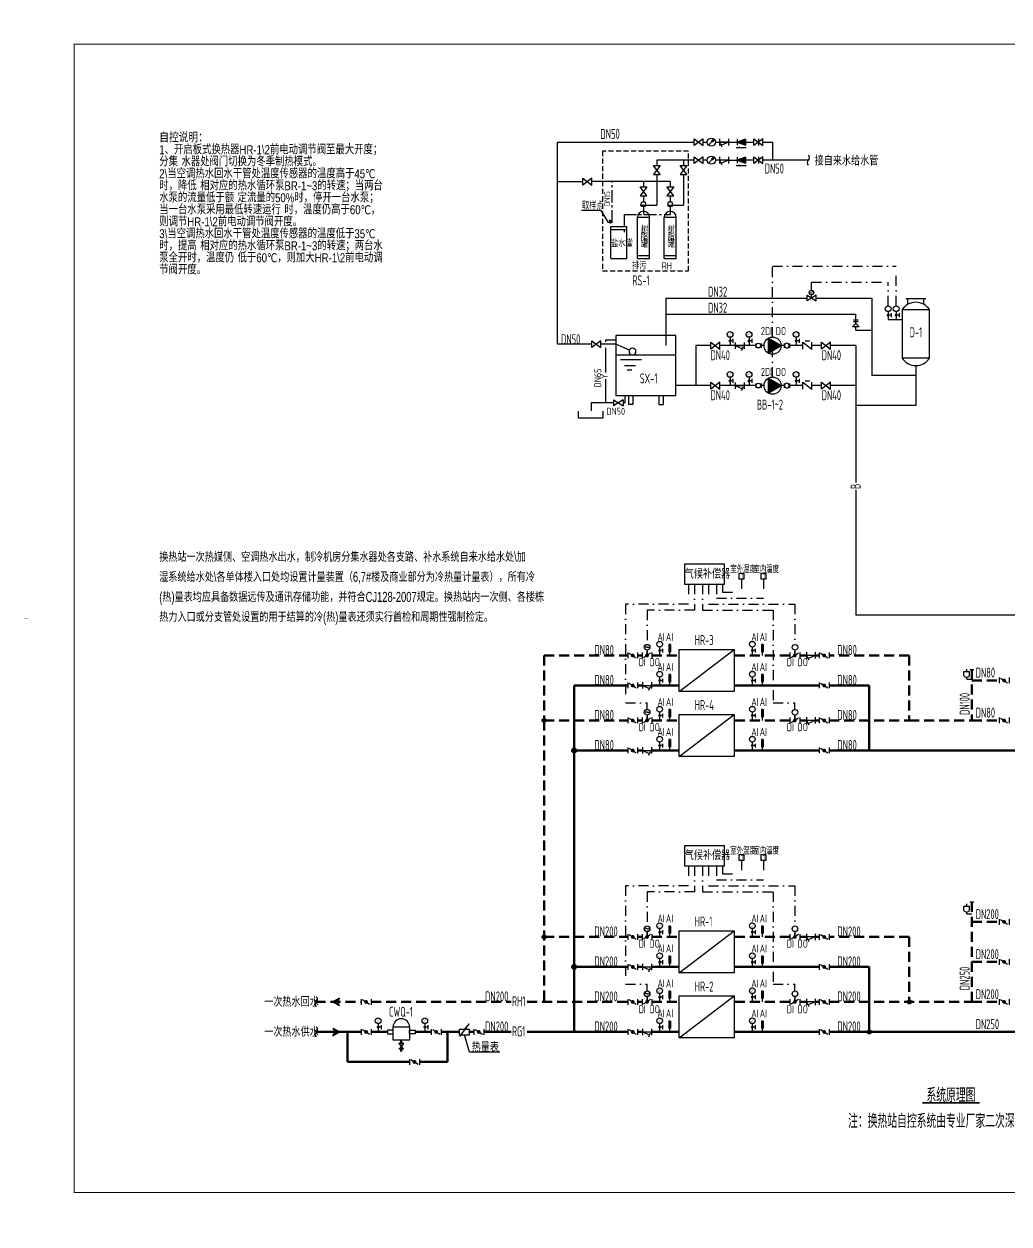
# Model space of a CAD drawing. Extents: x -253824 to 107923, y -224968 to 180578.
# Drawn here: x -60282 to -11028, y -166146 to -106163 of the extents above; entities that cross this region are included whole.
import ezdxf
from ezdxf.enums import TextEntityAlignment as Align

# ---------------------------------------------------------------- set-up
doc = ezdxf.new("R2010")
doc.units = 0
doc.header["$LTSCALE"] = 1000
doc.header["$MEASUREMENT"] = 0
for name, pattern in [('CENTER', [2, 1.25, -0.25, 0.25, -0.25]), ('DASH', [0.35, 0.25, -0.1]), ('DASHDOT', [1, 0.5, -0.25, 0, -0.25]), ('DASHED', [0.75, 0.5, -0.25]), ('DASHED2', [0.375, 0.25, -0.125])]:
    doc.linetypes.add(name, pattern=pattern)
doc.layers.get('0').update_dxf_attribs({"linetype": 'CONTINUOUS'})
for name, color, linetype, lineweight in [('AC_CN_TXT', 40, 'CONTINUOUS', 18), ('ACS_KT_BJ', 4, 'CONTINUOUS', 30), ('ACS_KT_LG', 3, 'CONTINUOUS', 50), ('ACS_KT_LH', 2, 'DASHED', 50), ('cool-water1', 50, 'DASH', 60)]:
    doc.layers.add(name, color=color, linetype=linetype, lineweight=lineweight)
for name, color, linetype in [('ACS_COM', 7, 'CONTINUOUS'), ('ACS_COM_BZ', 3, 'CONTINUOUS'), ('ACS_KT_FM', 3, 'CONTINUOUS'), ('ACS_KT_FM_E', 3, 'CONTINUOUS'), ('文字', 7, 'CONTINUOUS')]:
    doc.layers.add(name, color=color, linetype=linetype)
doc.styles.add('HZF', font='ros.shx', dxfattribs={"width": 0.75, "bigfont": 'jd.shx'})
doc.styles.get("Standard").update_dxf_attribs({"font": 'ros.shx', "width": 0.75, "bigfont": 'jd.shx'})
doc.styles.add('ZH', font='ros.shx', dxfattribs={"width": 0.7, "bigfont": 'jd.shx'})
doc.styles.add('等高', font='ros1.shx', dxfattribs={"width": 0.7, "bigfont": 'jd.shx'})

# ---------------------------------------------------------------- blocks, each defined once
blk = doc.blocks.new('HDYLB')
for p, q in [((1.64, 2.38), (-0.34, 2.38)), ((0, 4.16), (0, 2.22)), ((0, 2.13), (0, 0)), ((1.64, 1.43), (1.64, 3.33))]:
    blk.add_line(p, q)
blk.add_lwpolyline([(-0.6, 5.02, 0.107, 0.107, 0), (-0.09, 5.53, 0.249, 0.107, 0), (0.7, 6.32, 0.107, 0.107, 0)], format="xyseb")
at = {"const_width": 0.713}
blk.add_lwpolyline([(0, 2.03, -1), (0, 2.74, -1)], format="xyb", close=True, dxfattribs=at)
blk.add_circle((0, 5.59), 1.43)
blk = doc.blocks.new('HDWDJ')
for p, q in [((-0.49, 5.42), (-0.49, 1.62)), ((0.49, 5.42), (-0.49, 5.42)), ((0, 5.02), (0, 0)), ((0.49, 5.42), (0.49, 1.62))]:
    blk.add_line(p, q)
blk = doc.blocks.new('Yxglq')
for p, q in [((0, 1.07), (0, -1.07)), ((0, 0), (2.37, -1.03)), ((0, 0), (2.99, 0)), ((2.99, 1.07), (2.99, -1.07)), ((2.09, -1.61), (2.71, -0.35))]:
    blk.add_line(p, q)
blk = doc.blocks.new('HDDF')
for p, q in [((-2.47, 1.45), (-2.47, -1.4)), ((1.78, 1.22), (-1.78, -1.17)), ((2.47, 1.45), (2.47, -1.4))]:
    blk.add_line(p, q)
at = {"const_width": 0.944}
blk.add_lwpolyline([(-0.47, 0, 1), (0.47, 0, 1)], format="xyb", close=True, dxfattribs=at)
blk = doc.blocks.new('剖断线')
at = {"color": 3, "flags": 128}
blk.add_lwpolyline([(1, 0, -0.414214), (0, 0, 0.414214), (-1, 0)], format="xyb", dxfattribs=at)
blk = doc.blocks.new('HDDDTJDF')
for p, q in [((-2.47, 1.45), (-2.47, -1.4)), ((1.78, 1.22), (-1.78, -1.17)), ((0, 2.66), (0, 0.03)), ((0, 0.03), (0, 2.15)), ((2.47, 1.45), (2.47, -1.4))]:
    blk.add_line(p, q)
at = {"const_width": 0.944}
blk.add_lwpolyline([(-0.47, 0, 1), (0.47, 0, 1)], format="xyb", close=True, dxfattribs=at)
blk.add_circle((0.06, 4.08), 1.43)
at = {"xscale": 1.015999999999999, "yscale": 1.015999999999999, "zscale": 1.015999999999999, "rotation": 5.211852914043267}
blk.add_blockref('剖断线', (0.06, 4.08), dxfattribs=at)
blk = doc.blocks.new('zdfqf')
for p, q in [((-0.94, 1.12), (-0.94, 2.55)), ((-0.94, 2.55), (0.94, 2.55)), ((0, 2.55), (0, 3.3)), ((0, 0), (0, 0.62)), ((0.94, 1.12), (0.94, 2.55))]:
    blk.add_line(p, q)
blk.add_arc((0, 1.74), 1.12, 213.2093, 326.7907)
blk = doc.blocks.new('WAT043')
for p, q in [((-1.99, 1.45), (-1.99, -1.41)), ((-1.99, 1.45), (-1.63, 1.45)), ((-1.64, 1.2), (1.64, -1.2)), ((1.64, 1.2), (-1.64, -1.2)), ((-1.63, 1.45), (-1.63, -1.41)), ((1.7, 1.45), (1.7, -1.41)), ((1.7, 1.45), (2.03, 1.45)), ((2.03, 1.45), (2.03, -1.41)), ((-1.99, -1.41), (-1.63, -1.41)), ((1.7, -1.41), (2.03, -1.41))]:
    blk.add_line(p, q)
blk = doc.blocks.new('箭头01')
at = {"ltscale": 10}
blk.add_hatch(color=7, dxfattribs=at).paths.add_polyline_path([(12, -101), (161, -173), (1, 113), (-159, -173), (-10, -101)])
at = {"color": 7, "ltscale": 10}
for p, q in [((-159, -173), (1, 113)), ((161, -173), (1, 113)), ((-159, -173), (-10, -101)), ((-10, -101), (12, -101)), ((161, -173), (12, -101))]:
    blk.add_line(p, q, dxfattribs=at)
blk = doc.blocks.new('HDLLJ')
for p, q in [((-2.47, 1.52), (2.47, 1.52)), ((-2.47, -1.33), (-2.47, 1.52)), ((2.47, -1.33), (2.47, 1.52)), ((-2.47, -1.33), (2.47, -1.33))]:
    blk.add_line(p, q)
blk.add_lwpolyline([(-2.33, -2.12), (2.38, 4.1), (0.16, 1.79), (1.04, 2.33)])
blk = doc.blocks.new('H-PICPNT-103')
for p, q in [((-1.48, 0.87), (-1.48, -0.84)), ((1.07, 0.73), (-1.07, -0.7)), ((0, 1.6), (0, 0.02)), ((0, 0.02), (0, 1.29)), ((1.48, 0.87), (1.48, -0.84))]:
    blk.add_line(p, q)
at = {"const_width": 0.566}
blk.add_lwpolyline([(-0.28, 0, 1), (0.28, 0, 1)], format="xyb", close=True, dxfattribs=at)
blk.add_circle((0.03, 2.45), 0.855)
blk = doc.blocks.new('图框-A1')
for points, const_width in [([(0, 0), (841, 0), (841, 594), (0, 594)], 0.05), ([(766, 584), (25, 584), (25, 10), (766, 10)], 0.5)]:
    blk.add_lwpolyline(points, close=True, dxfattribs=dict(const_width=const_width))
at = {"const_width": 0.05}
for points in [[(420.5, 594), (420.5, 592)], [(0, 297), (2, 297)], [(420.5, 0), (420.5, 2)]]:
    blk.add_lwpolyline(points, dxfattribs=at)
blk = doc.blocks.new('A$C2D6C2F6F')
for p, q in [((0, 0), (469, 304)), ((469, 0), (0, 304)), ((0, 0), (0, 304)), ((469, 0), (469, 304))]:
    blk.add_line(p, q)
blk = doc.blocks.new('HDFQF')
blk.add_line((-6.75, -3.04), (0, 0))
blk.add_circle((-8.33, -3.73), 1.73)
blk = doc.blocks.new('jzf')
for p, q in [((-1.5, 1.125), (1.5, -1.125)), ((1.5, 1.125), (-1.5, -1.125)), ((-1.5, -1.125), (-1.5, 1.125)), ((1.5, -1.125), (1.5, 1.125))]:
    blk.add_line(p, q)
blk = doc.blocks.new('blkfm003')
for p, q in [((-1.5, 1.13), (1.5, -1.13)), ((-1.5, -1.13), (-1.5, 1.13)), ((0.84, 1.47), (-0.81, 1.47)), ((1.5, -1.13), (1.5, 1.13))]:
    blk.add_line(p, q)
blk.add_solid([(0.84, 1.47), (0.43, 1.47), (0.43, 1.51)])
blk = doc.blocks.new('HDSB')
at = {"color": 8}
blk.add_lwpolyline([(2.85, 0), (-1.43, 2.47), (-1.43, -2.47)], close=True, dxfattribs=at)
blk.add_circle((0, 0), 2.85)
blk.add_solid([(-1.43, 2.47), (-1.43, -2.47), (2.85, 0)], dxfattribs=at)
blk = doc.blocks.new('H-rfj')
for p, q in [((-0.66, 0.51), (-0.66, -0.52)), ((0.66, 0.51), (0.66, -0.51))]:
    blk.add_line(p, q)
blk.add_circle((0, 0), 0.587)
blk = doc.blocks.new('dcf1')
for p, q in [((-1.5, -0.94), (-1.5, 0.94)), ((-1.5, 0.94), (1.5, -0.94)), ((1.5, 0.94), (-1.5, -0.94)), ((0, 0), (0, 1.13)), ((1.5, -0.94), (1.5, 0.94))]:
    blk.add_line(p, q)
blk.add_circle((0, 1.88), 0.75)
at = {"width": 0.8}
blk.add_text('M', height=1.13, rotation=90, dxfattribs=at).set_placement((0.5, 1.52))
blk = doc.blocks.new('aqf1')
for p, q in [((0, 2.25), (-1.125, 1.125)), ((-1.125, 1.125), (1.125, 1.125)), ((-0.75, 3.375), (0.75, 3.375)), ((-0.75, 2.8125), (0.75, 2.8125)), ((0, 2.25), (0, 3.9375)), ((1.125, 1.125), (0, 2.25)), ((0, 0), (0, 1.125))]:
    blk.add_line(p, q)
blk = doc.blocks.new('BLKFM002')
for p, q in [((1.5, 1.12), (-1.5, -1.12)), ((-1.5, 1.12), (1.5, -1.12)), ((-1.5, -1.12), (-1.5, 1.12)), ((0, 1.12), (0, -1.12)), ((1.5, -1.12), (1.5, 1.12))]:
    blk.add_line(p, q)
blk = doc.blocks.new('倒流防止器')
blk.add_hatch(color=256).paths.add_polyline_path([(0, 0), (283, -100), (283, 100)])
for p, q in [((0, 100), (0, -100)), ((283, 100), (0, 0)), ((0, 0), (283, -100)), ((283, 100), (283, -100)), ((-16, -186), (89, -156)), ((304, -186), (-16, -186))]:
    blk.add_line(p, q)
blk = doc.blocks.new('ACSSgFj240')
at = {"xscale": 0.00999999999476131, "yscale": 0.00999999999476131, "zscale": 0.00999999999476131}
blk.add_blockref('倒流防止器', (0, 0), dxfattribs=at)
blk = doc.blocks.new('ACSSgFj235')
for p, q in [((-1.2, -1.2), (1.2, 1.2)), ((1.2, 1.2), (0.01, 0.43)), ((0.43, 0.01), (0.01, 0.43)), ((1.2, 1.2), (0.43, 0.01))]:
    blk.add_line(p, q)
blk.add_circle((0, 0), 1.7)

msp = doc.modelspace()

# ---------------------------------------------------------------- hatches: boundary and pattern name
at = {"layer": 'ACS_COM'}
h = msp.add_hatch(color=8, dxfattribs=at)
edge = h.paths.add_edge_path()
edge.add_arc((-34272, -140974), 100, 0, 360)
h = msp.add_hatch(color=8, dxfattribs=at)
edge = h.paths.add_edge_path()
edge.add_arc((-34272, -151795), 100, 0, 360)
h = msp.add_hatch(color=8, dxfattribs=at)
edge = h.paths.add_edge_path()
edge.add_arc((-16016, -155044), 100, 0, 360)
h = msp.add_hatch(color=8, dxfattribs=at)
edge = h.paths.add_edge_path()
edge.add_arc((-18016, -156544), 100, 0, 360)
at = {"layer": 'ACS_KT_LG'}
h = msp.add_hatch(color=256, dxfattribs=at)
edge = h.paths.add_edge_path()
edge.add_arc((-32772, -142474), 100, 0, 360)
h = msp.add_hatch(color=256, dxfattribs=at)
edge = h.paths.add_edge_path()
edge.add_arc((-32772, -153295), 100, 0, 360)

# ---------------------------------------------------------------- linework, layer by layer
for p, q in [((-24535, -133627, 0), (-24535, -133894, 0)), ((-24264, -133627, 0), (-24535, -133627, 0)), ((-24264, -133894, 0), (-24264, -133627, 0)), ((-23435, -133627, 0), (-23435, -133894, 0)), ((-23164, -133627, 0), (-23435, -133627, 0)), ((-23164, -133894, 0), (-23164, -133627, 0)), ((-24535, -133894, 0), (-24264, -133894, 0)), ((-23435, -133894, 0), (-23164, -133894, 0)), ((-24535, -147697, 0), (-24535, -147964, 0)), ((-24264, -147697, 0), (-24535, -147697, 0)), ((-24535, -147964, 0), (-24264, -147964, 0)), ((-24264, -147964, 0), (-24264, -147697, 0)), ((-23435, -147697, 0), (-23435, -147964, 0)), ((-23164, -147697, 0), (-23435, -147697, 0)), ((-23435, -147964, 0), (-23164, -147964, 0)), ((-23164, -147964, 0), (-23164, -147697, 0))]:
    msp.add_line(p, q)
at = {"layer": 'ACS_COM', "color": 2, "linetype": 'CENTER', "ltscale": 0.5}
for p, q in [((-28641, -112970), (-28641, -113238)), ((-30866, -116093), (-30866, -114042)), ((-30279, -115692), (-27964, -115692)), ((-30279, -115692), (-30279, -116613)), ((-30866, -116093), (-31073, -116093))]:
    msp.add_line(p, q, dxfattribs=at)
at = {"layer": 'ACS_COM'}
for p, q in [((-29430, -115211), (-29391, -115049)), ((-29391, -115049), (-29217, -115049)), ((-29178, -115211), (-29217, -115049)), ((-28090, -115211), (-28051, -115049)), ((-28051, -115049), (-27876, -115049)), ((-27837, -115211), (-27876, -115049)), ((-31439, -115482), (-32405, -115482)), ((-29430, -115211), (-29178, -115211)), ((-29391, -115291), (-29430, -115211)), ((-29217, -115291), (-29391, -115291)), ((-29217, -115291), (-29178, -115211)), ((-28090, -115211), (-27837, -115211)), ((-28051, -115291), (-28090, -115211)), ((-27876, -115291), (-28051, -115291)), ((-27876, -115291), (-27837, -115211)), ((-15187, -119905), (-16187, -119905)), ((-16087, -120177), (-16087, -119905)), ((-16087, -120177), (-16087, -119905)), ((-15287, -120177), (-15287, -119905)), ((-16372, -120955), (-17072, -120955)), ((-31211, -121954), (-30687, -121954)), ((-31211, -121954), (-31211, -122043)), ((-31211, -122344), (-31211, -123582)), ((-27687, -122713), (-30687, -122713)), ((-29403, -122953), (-30451, -122953)), ((-29710, -123243), (-30258, -123243)), ((-29887, -123469), (-30129, -123469)), ((-31211, -123909), (-31211, -125096)), ((-30214, -125096), (-30214, -124740)), ((-30052, -124740), (-30052, -125182)), ((-29834, -124740), (-29834, -125182)), ((-28539, -124740), (-28539, -125182)), ((-28321, -124740), (-28321, -125182)), ((-31923, -125096), (-31923, -125504)), ((-30798, -125096), (-31923, -125096)), ((-30214, -125096), (-30330, -125096)), ((-29834, -125182), (-30052, -125182)), ((-28539, -125182), (-28321, -125182)), ((-32561, -125869), (-32561, -125511)), ((-31332, -125869), (-32561, -125869)), ((-31332, -125511), (-31332, -125869)), ((-27519, -137425), (-24770, -137425)), ((-27519, -139525), (-27519, -137425)), ((-27519, -139525), (-24770, -137425)), ((-24770, -137425), (-24770, -139525)), ((-24770, -137425), (-24770, -139525)), ((-24770, -139525), (-27519, -139525)), ((-27519, -140674), (-24770, -140674)), ((-27519, -142774), (-27519, -140674)), ((-27519, -142774), (-24770, -140674)), ((-24770, -140674), (-24770, -142774)), ((-24770, -140674), (-24770, -142774)), ((-24770, -142774), (-27519, -142774)), ((-27519, -151495), (-24770, -151495)), ((-27519, -153595), (-27519, -151495)), ((-27519, -153595), (-24770, -151495)), ((-24770, -151495), (-24770, -153595)), ((-24770, -151495), (-24770, -153595)), ((-24770, -153595), (-27519, -153595)), ((-27519, -154744), (-24770, -154744)), ((-27519, -156844), (-27519, -154744)), ((-27519, -156844), (-24770, -154744)), ((-24770, -154744), (-24770, -156844)), ((-24770, -154744), (-24770, -156844)), ((-24770, -156844), (-27519, -156844))]:
    msp.add_line(p, q, dxfattribs=at)
at = {"layer": 'ACS_COM', "color": 7}
for p, q in [((-31439, -115482), (-31073, -116093)), ((-30969, -115993), (-31019, -115993)), ((-30969, -116093), (-30969, -115993)), ((-30969, -115993), (-30919, -115993))]:
    msp.add_line(p, q, dxfattribs=at)
at = {"layer": 'ACS_COM', "color": 2}
for p, q in [((-29304, -115291), (-29304, -115524)), ((-29304, -115291), (-29304, -115692)), ((-27964, -115291), (-27964, -115524)), ((-27964, -115291), (-27964, -115692)), ((-30936, -117882), (-30936, -116281)), ((-30936, -116281), (-30136, -116281)), ((-30136, -117882), (-30136, -116281)), ((-29604, -117882), (-29604, -115824)), ((-29604, -115824), (-29004, -115824)), ((-29004, -117882), (-29004, -115824)), ((-28264, -117882), (-28264, -115824)), ((-28264, -115824), (-27664, -115824)), ((-27664, -117882), (-27664, -115824)), ((-30936, -116431), (-30136, -116431)), ((-30936, -117882), (-30136, -117882)), ((-29604, -117732), (-29004, -117732)), ((-29604, -117882), (-29004, -117882)), ((-28264, -117732), (-27664, -117732)), ((-28264, -117882), (-27664, -117882))]:
    msp.add_line(p, q, dxfattribs=at)
at = {"layer": 'ACS_COM', "linetype": 'DASHDOT'}
for p, q in [((-22850, -123812), (-22850, -118266)), ((-22850, -118266), (-16672, -118266)), ((-16672, -120254), (-16672, -118266)), ((-20902, -119472), (-20902, -119066)), ((-20902, -119066), (-17072, -119066)), ((-17072, -120254), (-17072, -119066)), ((-27047, -134164), (-27047, -135164)), ((-26747, -134164), (-26747, -135464)), ((-26347, -134164), (-26347, -135464)), ((-26047, -134164), (-26047, -135164)), ((-25647, -134164), (-25647, -134864)), ((-25347, -134164), (-25347, -134564)), ((-24400, -133894, 0), (-24400, -134564)), ((-23300, -133894, 0), (-23300, -134864, 0)), ((-25647, -134864), (-23300, -134864)), ((-25347, -134564), (-24400, -134564)), ((-27047, -135164), (-30206, -135164)), ((-30206, -135164), (-30206, -140090)), ((-26747, -135464), (-29123, -135464)), ((-29123, -135464), (-29123, -137176)), ((-26347, -135464), (-22813, -135464)), ((-26047, -135164), (-21731, -135164)), ((-22813, -135464), (-22813, -140092)), ((-21731, -135164), (-21731, -137179)), ((-30206, -140090), (-29123, -140090)), ((-29123, -140425), (-29123, -140090)), ((-22813, -140092), (-21731, -140092)), ((-21731, -140428), (-21731, -140092)), ((-24400, -147964, 0), (-24400, -148635)), ((-23300, -147964, 0), (-23300, -148935, 0)), ((-27047, -148235), (-27047, -149235)), ((-26747, -148235), (-26747, -149535)), ((-26347, -148235), (-26347, -149535)), ((-26047, -148235), (-26047, -149235)), ((-25647, -148235), (-25647, -148935)), ((-25347, -148235), (-25347, -148635)), ((-25347, -148635), (-24400, -148635)), ((-27047, -149235), (-30206, -149235)), ((-30206, -149235), (-30206, -154160)), ((-26047, -149235), (-21731, -149235)), ((-25647, -148935), (-23300, -148935)), ((-21731, -149235), (-21731, -151249)), ((-26747, -149535), (-29123, -149535)), ((-29123, -149535), (-29123, -151247)), ((-26347, -149535), (-22813, -149535)), ((-22813, -149535), (-22813, -154162)), ((-30206, -154160), (-29123, -154160)), ((-29123, -154496), (-29123, -154160)), ((-22813, -154162), (-21731, -154162)), ((-21731, -154498), (-21731, -154162))]:
    msp.add_line(p, q, dxfattribs=at)
at = {"layer": 'ACS_COM', "ltscale": 0.2}
for p, q in [((-12994, -138423), (-12794, -138423)), ((-12994, -150044), (-12794, -150044))]:
    msp.add_line(p, q, dxfattribs=at)
at = {"layer": 'ACS_COM', "color": 8, "linetype": 'DASHED2'}
msp.add_lwpolyline([(-31347, -118508), (-27051, -118508), (-27051, -112519), (-31347, -112519)], close=True, dxfattribs=at)
at = {"layer": 'ACS_COM', "color": 7, "const_width": 50}
msp.add_lwpolyline([(-30994, -116093, 1), (-30944, -116093, 1)], format="xyb", close=True, dxfattribs=at)
at = {"layer": 'ACS_COM'}
for points in [[(-15001, -120455), (-16372, -120455), (-16372, -122855), (-15001, -122855)], [(-27687, -121740), (-30687, -121740), (-30687, -124740), (-27687, -124740)], [(-41829, -156454), (-42110, -156454), (-42110, -156635), (-41829, -156635)], [(-41829, -156298), (-41002, -156298), (-41002, -156958), (-41829, -156958)], [(-41002, -156454), (-40721, -156454), (-40721, -156635), (-41002, -156635)]]:
    msp.add_lwpolyline(points, close=True, dxfattribs=at)
at = {"layer": 'ACS_COM', "color": 8}
for centre in [(-34272, -140974), (-34272, -151795), (-16016, -155044), (-18016, -156544)]:
    msp.add_circle(centre, 100, dxfattribs=at)
at = {"layer": 'ACS_COM', "color": 2}
for centre in [(-29304, -115824), (-27964, -115824)]:
    msp.add_arc(centre, 300, 0, 180, dxfattribs=at)
at = {"layer": 'ACS_COM'}
for centre, radius, start, end in [((-15687, -120872), 802, 31.30118, 148.69882), ((-15687, -122438), 802, 211.30118, 328.69882), ((-41415, -156298), 414, 0, 180)]:
    msp.add_arc(centre, radius, start, end, dxfattribs=at)
at = {"layer": 'ACS_COM_BZ'}
for p, q in [((-38008, -157553), (-38260, -156687)), ((-36492, -157553), (-38008, -157553))]:
    msp.add_line(p, q, dxfattribs=at)
at = {"layer": 'ACS_COM_BZ', "color": 6}
for points in [[(-27247, -134164), (-25247, -134164), (-25247, -133164), (-27247, -133164)], [(-27247, -148235), (-25247, -148235), (-25247, -147235), (-27247, -147235)]]:
    msp.add_lwpolyline(points, close=True, dxfattribs=at)
at = {"layer": 'ACS_COM_BZ', "const_width": 70}
msp.add_lwpolyline([(-15360, -160090), (-12502, -160090)], dxfattribs=at)
at = {"layer": 'ACS_KT_BJ'}
for p, q in [((-33602, -112070), (-26771, -112070)), ((-33602, -122167), (-33602, -112070)), ((-26321, -112070), (-26113, -112070)), ((-25705, -112070), (-23783, -112070)), ((-23333, -112070), (-22836, -112070)), ((-22836, -112970), (-22836, -112070)), ((-26771, -112970), (-28641, -112970)), ((-27300, -112970), (-27300, -113238)), ((-26113, -112970), (-26321, -112970)), ((-25506, -112970), (-25705, -112970)), ((-25057, -112970), (-24623, -112970)), ((-23801, -112970), (-24200, -112970)), ((-21072, -112970), (-23333, -112970)), ((-28641, -113688), (-28641, -115211)), ((-27300, -113688), (-27300, -115211)), ((-33602, -114042), (-32342, -114042)), ((-27964, -114042), (-31892, -114042)), ((-29304, -114042), (-29304, -114302)), ((-27964, -114042), (-27964, -114302)), ((-29304, -114752), (-29304, -115049)), ((-27964, -114752), (-27964, -115049)), ((-29178, -115211), (-28641, -115211)), ((-27837, -115211), (-27300, -115211)), ((-28187, -119866), (-21127, -119866)), ((-28187, -119866), (-28187, -122235)), ((-20677, -119866), (-17887, -119866)), ((-17887, -119866), (-17887, -123740)), ((-28187, -120666), (-18687, -120666)), ((-18687, -120875), (-18687, -120666)), ((-18687, -121466), (-17887, -121466)), ((-31894, -122167), (-33602, -122167)), ((-30687, -122167), (-31444, -122167)), ((-25945, -122240), (-26687, -122240)), ((-26687, -122240), (-26687, -124240)), ((-23691, -122240), (-25495, -122240)), ((-23278, -122240), (-23428, -122240)), ((-22272, -122240), (-22422, -122240)), ((-21331, -122240), (-22009, -122240)), ((-20407, -122240), (-20881, -122240)), ((-18687, -122240), (-19957, -122240)), ((-18687, -122240), (-18687, -124240)), ((-15687, -123240), (-15687, -125240)), ((-15687, -123740), (-17887, -123740)), ((-25945, -124240), (-27687, -124240)), ((-23691, -124240), (-25495, -124240)), ((-23278, -124240), (-23428, -124240)), ((-22272, -124240), (-22422, -124240)), ((-21331, -124240), (-22009, -124240)), ((-20407, -124240), (-20881, -124240)), ((-18687, -124240), (-19957, -124240)), ((-18687, -124240), (-18687, -129085)), ((-15687, -125240), (-18687, -125240)), ((-18687, -129448), (-18687, -135713)), ((2606, -135713), (-18687, -135713))]:
    msp.add_line(p, q, dxfattribs=at)
at = {"layer": 'ACS_KT_FM'}
for p, q in [((-13144, -138910), (-12894, -138910)), ((-13144, -150644), (-12894, -150644))]:
    msp.add_line(p, q, dxfattribs=at)
at = {"layer": 'ACS_KT_LG'}
for p, q in [((-32772, -139225), (-30091, -139225)), ((-32772, -139225), (-32772, -142474)), ((-28904, -139225), (-27519, -139225)), ((-20514, -139225), (-24770, -139225)), ((-18016, -139225), (-20021, -139225)), ((-18016, -139225), (-18016, -142474)), ((-32772, -142474), (-32772, -156544)), ((-32772, -142474), (-30091, -142474)), ((-29597, -142474), (-29353, -142474)), ((-28904, -142474), (-27519, -142474)), ((-20514, -142474), (-24770, -142474)), ((-20021, -142474), (-18016, -142474)), ((-18016, -142474), (6139, -142474)), ((-32772, -153295), (-30091, -153295)), ((-28904, -153295), (-27519, -153295)), ((-20514, -153295), (-24770, -153295)), ((-18016, -153295), (-20021, -153295)), ((-18016, -153295), (-18016, -156544)), ((-45700, -156544), (-43423, -156544)), ((-44110, -158044), (-44110, -156544)), ((-42929, -156544), (-42110, -156544)), ((-40721, -156544), (-39915, -156544)), ((-39422, -156544), (-38507, -156544)), ((-39109, -158044), (-39109, -156544)), ((-38014, -156544), (-37788, -156544)), ((-37294, -156544), (-35929, -156544)), ((-35129, -156544), (-30091, -156544)), ((-29597, -156544), (-29353, -156544)), ((-28904, -156544), (-27519, -156544)), ((-20514, -156544), (-24770, -156544)), ((-20021, -156544), (6139, -156544)), ((-41003, -158044), (-44110, -158044)), ((-39109, -158044), (-40510, -158044))]:
    msp.add_line(p, q, dxfattribs=at)
for centre in [(-32772, -142474), (-32772, -153295)]:
    msp.add_circle(centre, 100, dxfattribs=at)
at = {"layer": 'ACS_KT_LH'}
for p, q in [((-34272, -137725), (-30091, -137725)), ((-34272, -137725), (-34272, -140974)), ((-29597, -137725), (-29376, -137725)), ((-28882, -137725), (-27519, -137725)), ((-21982, -137725), (-24770, -137725)), ((-21163, -137725), (-21491, -137725)), ((-20514, -137725), (-20714, -137725)), ((-16016, -137725), (-20021, -137725)), ((-16016, -137725), (-16016, -140974)), ((-12894, -138423), (-12894, -140974)), ((-12894, -138974), (-11522, -138974)), ((-29597, -139225), (-29353, -139225)), ((-34272, -140974), (-34272, -155044)), ((-34272, -140974), (-30091, -140974)), ((-29597, -140974), (-29376, -140974)), ((-28882, -140974), (-27519, -140974)), ((-21982, -140974), (-24770, -140974)), ((-21163, -140974), (-21491, -140974)), ((-20514, -140974), (-20714, -140974)), ((-20021, -140974), (-16016, -140974)), ((-16016, -140974), (-12894, -140974)), ((-12894, -140974), (-11522, -140974)), ((-12894, -150044), (-12894, -155044)), ((-12894, -151044), (-11522, -151044)), ((-34272, -151795), (-30091, -151795)), ((-29597, -151795), (-29376, -151795)), ((-28882, -151795), (-27519, -151795)), ((-21982, -151795), (-24770, -151795)), ((-21163, -151795), (-21491, -151795)), ((-20514, -151795), (-20714, -151795)), ((-16016, -151795), (-20021, -151795)), ((-16016, -151795), (-16016, -155044)), ((-29597, -153295), (-29353, -153295)), ((-12894, -153044), (-11522, -153044)), ((-45700, -155044), (-43423, -155044)), ((-42929, -155044), (-35929, -155044)), ((-35129, -155044), (-30091, -155044)), ((-29597, -155044), (-29376, -155044)), ((-28882, -155044), (-27519, -155044)), ((-21982, -155044), (-24770, -155044)), ((-21163, -155044), (-21491, -155044)), ((-20514, -155044), (-20714, -155044)), ((-20021, -155044), (-12894, -155044)), ((-12894, -155044), (-11522, -155044))]:
    msp.add_line(p, q, dxfattribs=at)
at = {"layer": 'cool-water1', "ltscale": 0.2}
for p, q in [((-41415, -156958), (-41415, -157110)), ((-41415, -157411), (-41415, -157564))]:
    msp.add_line(p, q, dxfattribs=at)

# ---------------------------------------------------------------- block references
at = {"xscale": 100, "yscale": 100, "zscale": 100}
for p in [(-60279, -165565), (-60279, -224965)]:
    msp.add_blockref('图框-A1', p, dxfattribs=at)
at = {"xscale": -75, "yscale": 75, "zscale": 75, "rotation": 270}
msp.add_blockref('WAT043', (-41417, -157262), dxfattribs=at)
at = {"layer": 'ACS_COM'}
for name, p, xscale, yscale, zscale, rotation in [('剖断线', (-21072, -112970), 254, 254, 254, 90), ('剖断线', (-45668, -155042), 254, 254, 254, 90), ('箭头01', (-44716, -155046), 1.199999999720603, 1.199999999720603, 1.199999999720603, 90), ('剖断线', (-45668, -156542), 254, 254, 254, 90), ('箭头01', (-44626, -156543), 1.199999999720603, 1.199999999720603, 1.199999999720603, 270)]:
    msp.add_blockref(name, p, dxfattribs=dict(at, xscale=xscale, yscale=yscale, zscale=zscale, rotation=rotation))
at = {"layer": 'ACS_COM', "xscale": -1, "rotation": 180}
msp.add_blockref('A$C2D6C2F6F', (-30798, -124944), dxfattribs=at)
at = {"layer": 'ACS_KT_FM'}
for name, p, xscale, yscale, zscale in [('jzf', (-26546, -112070), 150, 150, 1.5), ('ACSSgFj235', (-25909, -112070), 120, 120, 1.2), ('Yxglq', (-25057, -112070), -150, 150, 1.5), ('ACSSgFj240', (-24623, -112070), 150, 150, 1.5), ('BLKFM002', (-23558, -112070), 150, 150, 1.5), ('ACSSgFj235', (-25909, -112970), 120, 120, 1.2), ('jzf', (-26546, -112970), 150, 150, 1.5), ('Yxglq', (-25057, -112970), -150, 150, 1.5), ('ACSSgFj240', (-24623, -112970), 150, 150, 1.5), ('BLKFM002', (-23558, -112970), 150, 150, 1.5), ('jzf', (-32117, -114042), 150, 150, 1.5), ('aqf1', (-18687, -121466), -150, 150, 1.5), ('jzf', (-31669, -122167), -150, 150, 1.5), ('jzf', (-25720, -122240), -150, 150, 1.5), ('Yxglq', (-24717, -122240), 150, 150, 1.5), ('H-rfj', (-23559, -122240), 200, 200, 2), ('HDSB', (-22850, -122240), 150, 150, 1.5), ('H-rfj', (-22140, -122240), -200, 200, 2), ('blkfm003', (-21106, -122240), 150, 150, 1.5), ('jzf', (-20182, -122240), -150, 150, 1.5), ('jzf', (-25720, -124240), -150, 150, 1.5), ('Yxglq', (-24717, -124240), 150, 150, 1.5), ('H-rfj', (-23559, -124240), 200, 200, 2), ('HDSB', (-22850, -124240), 150, 150, 1.5), ('H-rfj', (-22140, -124240), -200, 200, 2), ('blkfm003', (-21106, -124240), 150, 150, 1.5), ('jzf', (-20182, -124240), -150, 150, 1.5), ('Yxglq', (-20714, -137725), -150, 150, 1.5), ('zdfqf', (-13144, -138910), 150, 150, 1.5), ('Yxglq', (-29353, -139225), 150, 150, 1.5), ('Yxglq', (-20714, -140974), -150, 150, 1.5), ('Yxglq', (-29353, -142474), 150, 150, 1.5), ('zdfqf', (-13144, -150644), 150, 150, 1.5), ('Yxglq', (-20714, -151795), -150, 150, 1.5), ('Yxglq', (-29353, -153295), 150, 150, 1.5), ('Yxglq', (-20714, -155044), -150, 150, 1.5), ('Yxglq', (-29353, -156544), 150, 150, 1.5)]:
    msp.add_blockref(name, p, dxfattribs=dict(at, xscale=xscale, yscale=yscale, zscale=zscale))
at = {"layer": 'ACS_KT_FM', "xscale": 150, "yscale": 150, "zscale": 1.5, "rotation": 270}
for p in [(-28641, -113463), (-27300, -113463), (-29304, -114527), (-27964, -114527)]:
    msp.add_blockref('jzf', p, dxfattribs=at)
at = {"layer": 'ACS_KT_FM', "yscale": 100}
for name, p, xscale in [('HDYLB', (-17072, -120955), 100), ('HDYLB', (-16672, -120955), 100), ('HDYLB', (-24977, -122240), 100), ('HDYLB', (-24027, -122240), 100), ('HDYLB', (-21673, -122240), 100), ('HDFQF', (-30687, -122167), -100), ('HDYLB', (-24977, -124240), 100), ('HDYLB', (-24027, -124240), 100), ('HDYLB', (-21673, -124240), 100), ('HDYLB', (-28497, -137725), 100), ('HDWDJ', (-27997, -137725), 100), ('HDYLB', (-23863, -137725), 100), ('HDWDJ', (-23363, -137725), 100), ('HDDF', (-29844, -137727), -100), ('HDDF', (-20268, -137727), -100), ('HDYLB', (-28497, -139225), 100), ('HDYLB', (-23863, -139225), 100), ('HDDF', (-29844, -139228), -100), ('HDWDJ', (-27997, -139225), 100), ('HDWDJ', (-23363, -139225), 100), ('HDDF', (-20268, -139228), -100), ('HDDF', (-11275, -138977), -100), ('HDYLB', (-28497, -140974), 100), ('HDYLB', (-23863, -140974), 100), ('HDDF', (-29844, -140976), -100), ('HDWDJ', (-27997, -140974), 100), ('HDWDJ', (-23363, -140974), 100), ('HDDF', (-20268, -140976), -100), ('HDDF', (-11275, -140977), -100), ('HDYLB', (-28497, -142474), 100), ('HDWDJ', (-27997, -142474), 100), ('HDYLB', (-23863, -142474), 100), ('HDWDJ', (-23363, -142474), 100), ('HDDF', (-29844, -142477), -100), ('HDDF', (-20268, -142477), -100), ('HDYLB', (-28497, -151795), 100), ('HDYLB', (-23863, -151795), 100), ('HDDF', (-11275, -151047), -100), ('HDDF', (-29844, -151798), -100), ('HDWDJ', (-27997, -151795), 100), ('HDWDJ', (-23363, -151795), 100), ('HDDF', (-20268, -151798), -100), ('HDYLB', (-28497, -153295), 100), ('HDWDJ', (-27997, -153295), 100), ('HDYLB', (-23863, -153295), 100), ('HDWDJ', (-23363, -153295), 100), ('HDDF', (-11275, -153047), -100), ('HDDF', (-29844, -153298), -100), ('HDDF', (-20268, -153298), -100), ('HDYLB', (-28497, -155044), 100), ('HDWDJ', (-27997, -155044), 100), ('HDYLB', (-23863, -155044), 100), ('HDWDJ', (-23363, -155044), 100), ('HDDF', (-43176, -155047), -100), ('HDDF', (-29844, -155047), -100), ('HDDF', (-20268, -155047), -100), ('HDDF', (-11275, -155047), -100), ('HDYLB', (-42573, -156544), 100), ('HDYLB', (-40241, -156544), 100), ('HDYLB', (-28497, -156544), 100), ('HDYLB', (-23863, -156544), 100), ('HDDF', (-43176, -156547), -100), ('HDDF', (-39668, -156547), -100), ('HDLLJ', (-38260, -156554), 100), ('HDDF', (-37541, -156547), -100), ('HDDF', (-29844, -156547), -100), ('HDWDJ', (-27997, -156544), 100), ('HDWDJ', (-23363, -156544), 100), ('HDDF', (-20268, -156547), -100), ('HDDF', (-40756, -158047), -100)]:
    msp.add_blockref(name, p, dxfattribs=dict(at, xscale=xscale))
at = {"layer": 'ACS_KT_FM_E', "xscale": 150, "yscale": 150, "zscale": 1.5}
msp.add_blockref('dcf1', (-20902, -119866), dxfattribs=at)
at = {"layer": 'ACS_KT_FM_E'}
for name, p, xscale, yscale in [('HDDDTJDF', (-29129, -137727), 100, 100), ('H-PICPNT-103', (-21736, -137727), 166, 166), ('HDDDTJDF', (-29129, -140976), 100, 100), ('H-PICPNT-103', (-21736, -140976), 166, 166), ('HDDDTJDF', (-29129, -151798), 100, 100), ('H-PICPNT-103', (-21736, -151798), 166, 166), ('HDDDTJDF', (-29129, -155047), 100, 100), ('H-PICPNT-103', (-21736, -155047), 166, 166)]:
    msp.add_blockref(name, p, dxfattribs=dict(at, xscale=xscale, yscale=yscale))

# ---------------------------------------------------------------- texts
at = {"color": 6, "style": '等高', "width": 0.7}
for p in [(-27243, -133888), (-27243, -147959)]:
    msp.add_text('气候补偿器', height=500, dxfattribs=at).set_placement(p)
at = {"style": '等高', "width": 0.7}
for s, p in [('室外温度', (-24963, -133602, 0)), ('室内温度', (-23804, -133602, 0)), ('室外温度', (-24963, -147673, 0)), ('室内温度', (-23804, -147673, 0))]:
    msp.add_text(s, height=350, dxfattribs=at).set_placement(p)
at = {"width": 0.7}
for p in [(-24440, -133866, 0), (-23340, -133866, 0), (-24440, -147937, 0), (-23340, -147937, 0)]:
    msp.add_text('T', height=200, dxfattribs=at).set_placement(p)
at = {"layer": 'AC_CN_TXT', "insert": (-53519, -111622), "char_height": 450, "width": 11317.5, "attachment_point": 1, "line_spacing_factor": 0.8, "style": 'HZF'}
msp.add_mtext('{\\Fromans,hztxt|c134;\\W0.8;\\C7;自控说明：\\P\\Fros,jd|c134;\\H0.99984x;1、开启板式换热器HR-1\\\\2前电动调节阀至最大开度；分集\\H1.3125x; \\H0.7619x;水器处阀门切换为冬季制热模式。\\H1.3125x; \\H0.7619x;\\P2\\\\当空调热水回水干管处温度传感器的温度高于45℃时，降低\\H1.3125x; \\H0.7619x;相对应的热水循环泵BR-1~3的转速；当两台水泵的流量低于额\\H1.3125x; \\H0.7619x;定流量的50%时，停开一台水泵；当一台水泵采用最低转速运行\\H1.3125x; \\H0.7619x;时，温度仍高于60℃，则调节HR-1\\\\2前电动调节阀开度。\\H1.3125x; \\H0.7619x;\\P3\\\\当空调热水回水干管处温度传感器的温度低于35℃时，提高\\H1.3125x; \\H0.7619x;相对应的热水循环泵BR-1~3的转速；两台水泵全开时，温度仍\\H1.3125x; \\H0.7619x;低于60℃，则加大HR-1\\\\2前电动调节阀开度。\\H1.3125x; }', dxfattribs=at)
at = {"layer": 'ACS_COM', "style": '等高', "width": 0.8}
for s, p in [('取样点', (-32382, -115424)), ('树', (-29433, -116631)), ('树', (-28092, -116631)), ('盐水罐', (-30935, -117312)), ('脂', (-29442, -116990)), ('罐', (-29442, -117339)), ('罐', (-28102, -117339)), ('脂', (-28102, -116990)), ('排污', (-29887, -118426)), ('RH', (-28389, -118426)), ('DN50', (-31159, -125699))]:
    msp.add_text(s, height=350, dxfattribs=at).set_placement(p)
at = {"layer": 'ACS_COM', "color": 7, "style": '等高', "width": 0.8}
msp.add_text('DN15', height=300, rotation=90, dxfattribs=at).set_placement((-30974, -115276))
at = {"layer": 'ACS_COM', "style": '等高', "width": 0.8}
for s, p in [('DN65', (-31420, -124328)), ('Y', (-31091, -123904))]:
    msp.add_text(s, height=350, rotation=90, dxfattribs=at).set_placement(p)
at = {"layer": 'ACS_COM_BZ', "style": '等高', "width": 0.7}
for s, height, rotation, p in [('DN50', 500, 0, (-31458, -111907)), ('接自来水给水管', 500, 360, (-20747, -113236)), ('DN50', 500, 0, (-23248, -113636)), ('RS-1', 500, 0, (-29859, -119227)), ('DN32', 500, 360, (-26077, -119795)), ('DN32', 500, 360, (-26077, -120595)), ('DN50', 500, 360, (-33429, -122167)), ('2DI DO', 400, 360, (-23435, -121710)), ('D-1', 500, 0, (-16003, -121822)), ('DN40', 500, 360, (-25955, -122967)), ('DN40', 500, 360, (-20399, -122967)), ('2DI DO', 400, 360, (-23435, -123753)), ('SX-1', 500, 0, (-29494, -124130)), ('DN40', 500, 360, (-25955, -124967)), ('DN40', 500, 360, (-20399, -124967)), ('BB-1~2', 500, 0, (-23637, -125436)), ('B', 500, 90, (-18448, -129404)), ('AI', 400, 360, (-28605, -137003)), ('AI', 400, 360, (-28186, -137003)), ('HR-3', 500, 360, (-26746, -137206)), ('AI', 400, 360, (-23914, -137003)), ('AI', 400, 360, (-23495, -137003)), ('DN80', 500, 0, (-31758, -137701)), ('DN80', 500, 0, (-19610, -137701)), ('DI DO', 400, 360, (-29545, -138263)), ('DI DO', 400, 360, (-22142, -138263)), ('AI', 400, 360, (-28605, -138498)), ('AI', 400, 360, (-28186, -138498)), ('AI', 400, 360, (-23914, -138503)), ('AI', 400, 360, (-23495, -138503)), ('DN80', 500, 0, (-12698, -138837)), ('DN80', 500, 0, (-31758, -139201)), ('DN80', 500, 0, (-19610, -139201)), ('DN100', 500, 90, (-12996, -140702)), ('AI', 400, 360, (-28605, -140252)), ('AI', 400, 360, (-28186, -140252)), ('HR-4', 500, 360, (-26746, -140455)), ('AI', 400, 360, (-23914, -140252)), ('AI', 400, 360, (-23495, -140252)), ('DN80', 500, 0, (-12698, -140837)), ('DN80', 500, 0, (-31758, -140950)), ('DN80', 500, 0, (-19610, -140950)), ('DI DO', 400, 360, (-29545, -141512)), ('AI', 400, 360, (-28605, -141747)), ('AI', 400, 360, (-28186, -141747)), ('AI', 400, 360, (-23914, -141752)), ('AI', 400, 360, (-23495, -141752)), ('DI DO', 400, 360, (-22142, -141512)), ('DN80', 500, 0, (-31758, -142450)), ('DN80', 500, 0, (-19610, -142450)), ('DN200', 500, 0, (-12698, -150907)), ('AI', 400, 360, (-28605, -151073)), ('AI', 400, 360, (-28186, -151073)), ('HR-1', 500, 360, (-26746, -151276)), ('AI', 400, 360, (-23914, -151073)), ('AI', 400, 360, (-23495, -151073)), ('DN200', 500, 0, (-31758, -151771)), ('DN200', 500, 0, (-19610, -151771)), ('DI DO', 400, 360, (-29545, -152334)), ('AI', 400, 360, (-28605, -152568)), ('AI', 400, 360, (-28186, -152568)), ('AI', 400, 360, (-23914, -152573)), ('AI', 400, 360, (-23495, -152573)), ('DI DO', 400, 360, (-22142, -152334)), ('DN200', 500, 0, (-31758, -153271)), ('DN200', 500, 0, (-19610, -153271)), ('DN200', 500, 0, (-12698, -152907)), ('DN250', 500, 90, (-12996, -154459)), ('AI', 400, 360, (-28605, -154322)), ('AI', 400, 360, (-28186, -154322)), ('HR-2', 500, 360, (-26746, -154525)), ('AI', 400, 360, (-23914, -154322)), ('AI', 400, 360, (-23495, -154322)), ('一次热水回水', 500, 0, (-48272, -155285)), ('DN200', 500, 0, (-37225, -155020)), ('DN200', 500, 0, (-31758, -155020)), ('DN200', 500, 0, (-19610, -155020)), ('DN200', 500, 0, (-12698, -154907)), ('CWQ-1', 500, 360, (-42030, -155788)), ('RH1', 500, 0, (-35885, -155263)), ('DI DO', 400, 360, (-29545, -155612)), ('DI DO', 400, 360, (-22142, -155615)), ('AI', 400, 360, (-28605, -155817)), ('AI', 400, 360, (-28186, -155817)), ('AI', 400, 360, (-23914, -155822)), ('AI', 400, 360, (-23495, -155822)), ('DN250', 500, 0, (-12698, -156407)), ('一次热水供水', 500, 0, (-48272, -156786)), ('DN200', 500, 0, (-37225, -156520)), ('RG1', 500, 0, (-35885, -156764)), ('DN200', 500, 0, (-31758, -156520)), ('DN200', 500, 0, (-19610, -156520)), ('热量表', 500, 0, (-37898, -157553))]:
    msp.add_text(s, height=height, rotation=rotation, dxfattribs=at).set_placement(p)
for s, p in [('系统原理图', (-13931, -159665)), ('注：换热站自控系统由专业厂家二次深化完成。', (-13931, -160962))]:
    msp.add_text(s, height=700, dxfattribs=at).set_placement(p, align=Align.MIDDLE)
at = {"layer": '文字', "color": 2, "style": 'ZH', "width": 0.7}
for s, p in [('换热站一次热媒侧、空调热水出水，制冷机房分集水器处各支路、补水系统自来水给水处\\加', (-53519, -133049)), ('湿系统给水处\\各单体楼入口处均设置计量装置（6,7#楼及商业部分为冷热量计量表），所有冷', (-53519, -134049, 0)), ('(热)量表均应具备数据远传及通讯存储功能，并符合CJ128-2007规定。换热站内一次侧、各楼栋', (-53519, -135049)), ('热力入口或分支管处设置的用于结算的冷(热)量表还须实行首检和周期性强制检定。', (-53519, -136049, 0))]:
    msp.add_text(s, height=500, dxfattribs=at).set_placement(p)

doc.saveas('drawing.dxf')
